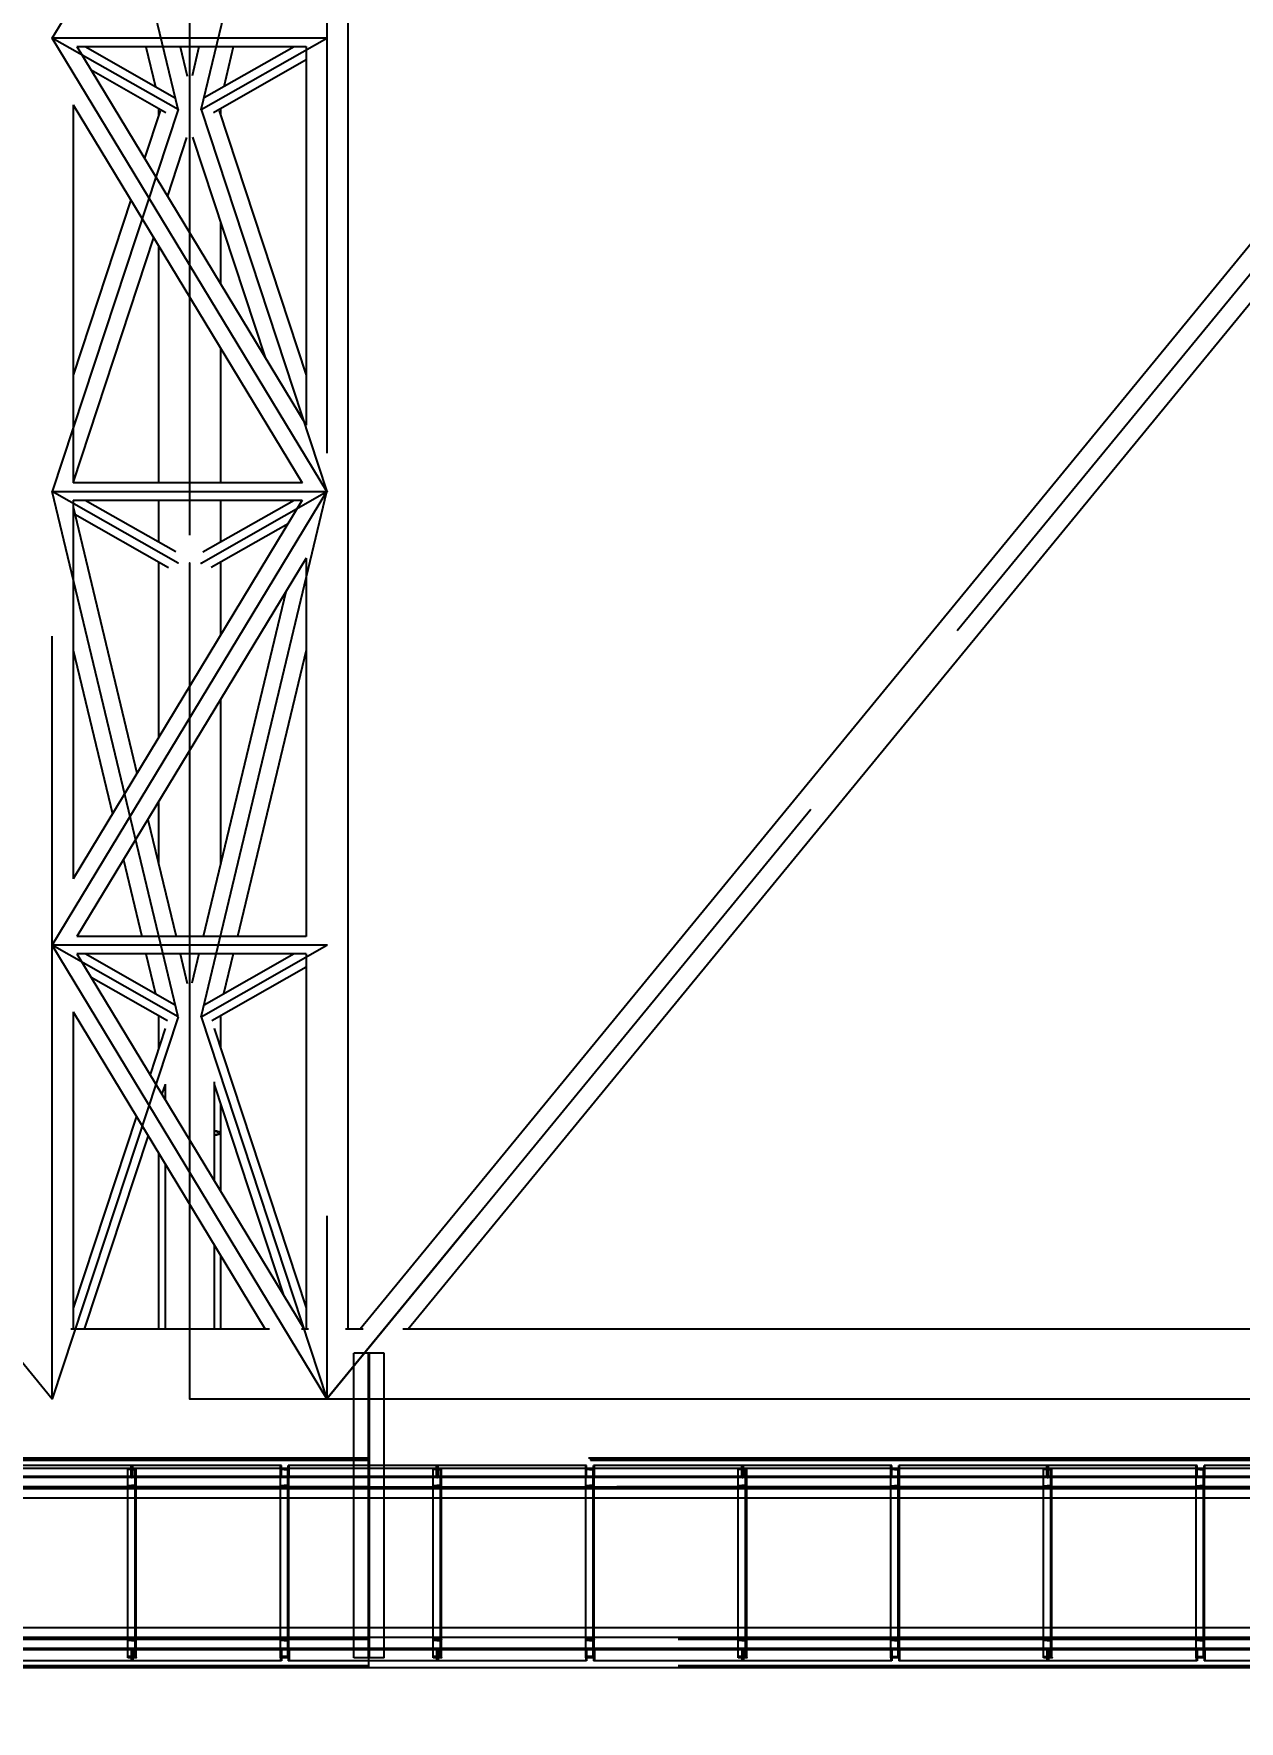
# Model space of a CAD drawing. Header units: millimetres. Extents: x 150209.93 to 150215.05, y 136675.65 to 136679.93.
# Drawn here: x 150212.2709 to 150212.4289, y 136678.7366 to 136678.9579 of the extents above; entities that cross this region are included whole.
import ezdxf

# ---------------------------------------------------------------- set-up
doc = ezdxf.new("R2010")
doc.units = ezdxf.units.MM
doc.header["$LTSCALE"] = 0.25
for name, pattern in [('CENTER', [50.8, 31.75, -6.35, 6.35, -6.35]), ('XKITLINE00', [0]), ('XKITLINE02', [4, 2, -2]), ('XKITLINE03', [6, 3, -1, 1, -1])]:
    doc.linetypes.add(name, pattern=pattern)
doc.styles.add('ROMANS', font='romans.shx')
doc.dimstyles.new('MD300', dxfattribs={"dimtxt": 2.5, "dimasz": 2.5, "dimexe": 1, "dimexo": 1, "dimgap": 0.5, "dimtad": 1, "dimdec": 1, "dimlfac": 50, "dimrnd": 0.5, "dimdsep": 46, "dimtxsty": 'ROMANS', "dimcen": 1, "dimclrd": 146, "dimclre": 146, "dimclrt": 30, "dimadec": 1, "dimazin": 2, "dimtfac": 1, "dimtdec": 1, "dimtmove": 0, "dimatfit": 1, "dimfxl": 1, "dimtolj": 1, "dimtzin": 0, "dimlwd": -1, "dimlwe": -1, "dimarcsym": 0})

# ---------------------------------------------------------------- blocks, each defined once
blk = doc.blocks.new('çatıı')
at = {"color": 8, "linetype": 'CENTER'}
for p, q in [((15265, 17520), (16725, 15740.3)), ((16725, 16632.2), (16905, 16929.1)), ((16807.5, 16585.3), (16725, 16929.1)), ((16822.5, 16585.3), (16905, 16929.1)), ((16725, 15740.3), (16725, 16860.1)), ((16905, 16860.1), (16905, 15740.3)), ((16815, 16806.3), (16815, 15914.4)), ((16905, 16334.9), (16725, 16632.2)), ((16905, 16632.2), (16725, 16632.2)), ((16807.5, 16585.3), (16725, 16632.2)), ((16822.5, 16585.3), (16905, 16632.2)), ((16905, 15740.3), (17635, 16630.1)), ((17635, 16630.1), (16905, 15740.3)), ((16807.5, 16585.3), (16725, 16334.9)), ((16822.5, 16585.3), (16905, 16334.9)), ((16725, 16037.6), (16905, 16334.9)), ((16725, 16334.9), (16905, 16334.9)), ((16807.5, 15990.7), (16725, 16334.9)), ((16807.5, 16288), (16725, 16334.9)), ((16822.5, 15990.7), (16905, 16334.9)), ((16822.5, 16288), (16905, 16334.9)), ((16815, 16288), (16815, 15740.3)), ((16905, 15740.3), (16725, 16037.6)), ((16905, 16037.6), (16725, 16037.6)), ((16807.5, 15990.7), (16725, 16037.6)), ((16822.5, 15990.7), (16905, 16037.6)), ((16807.5, 15990.7), (16725, 15740.3)), ((16815, 15990.7), (16815, 15740.3)), ((16822.5, 15990.7), (16905, 15740.3)), ((14995, 15740.3), (17635, 15740.3)), ((15025, 15740.3), (17635, 15740.3)), ((15995, 15740.3), (16815, 15740.3)), ((16815, 15740.3), (17635, 15740.3))]:
    blk.add_line(p, q, dxfattribs=at)
at = {"color": 8, "linetype": 'XKITLINE00'}
for p, q in [((16918.6, 16860.1), (16918.6, 15786)), ((16741.1, 16626.6), (16891.3, 16378.5)), ((16891.3, 16626.5), (16741.2, 16626.5)), ((16805.2, 16593.1), (16746.6, 16626.5)), ((16786.3, 16626.5), (16792.6, 16600.3)), ((16808.9, 16626.5), (16813.5, 16607.3)), ((16821.1, 16626.5), (16816.6, 16607.4)), ((16883.4, 16626.5), (16824.5, 16593)), ((16843.6, 16626.5), (16837.4, 16600.3)), ((16891.3, 16626.6), (16891.3, 16378.5)), ((17619.5, 16630.5), (16926.7, 15786)), ((17619.5, 16630.5), (16926.7, 15786)), ((16891.3, 16617.9), (16830.6, 16583.3)), ((16799.5, 16583.2), (16750.5, 16611.1)), ((17635, 16610.9), (16958.2, 15786)), ((17635, 16610.9), (16958.2, 15786)), ((16738.6, 16588.5), (16888.8, 16340.6)), ((16738.6, 16588.5), (16738.6, 16340.6)), ((16795.8, 16584.6), (16785.5, 16553.4)), ((16794.7, 16586), (16794.7, 16581.4)), ((16834.3, 16584.5), (16891.3, 16411.3)), ((16835.3, 16586), (16835.3, 16581.4)), ((16813, 16567), (16800.4, 16528.7)), ((16816.9, 16567.2), (16864.5, 16422.9)), ((16776.5, 16526.1), (16738.6, 16411.3)), ((16835.3, 16511.4), (16835.3, 16471.1)), ((16791.4, 16501.4), (16738.6, 16341.3)), ((16794.7, 16496), (16794.7, 16340.6)), ((16835.3, 16428.9), (16835.3, 16340.6)), ((16888.9, 16340.6), (16738.6, 16340.6)), ((16888.8, 16329.3), (16738.6, 16081.2)), ((16738.6, 16329.3), (16738.6, 16081.2)), ((16888.8, 16329.2), (16738.6, 16329.2)), ((16806, 16295.4), (16746.5, 16329.2)), ((16794.7, 16329.2), (16794.7, 16301.8)), ((16883.4, 16329.2), (16823.6, 16295.2)), ((16835.3, 16329.2), (16835.3, 16301.8)), ((16738.6, 16324.9), (16780.5, 16150.3)), ((16801.2, 16285), (16739.8, 16319.9)), ((16879.5, 16313.8), (16829.1, 16285.2)), ((16891.3, 16291.2), (16741.2, 16043.3)), ((16794.7, 16288.7), (16794.7, 16173.8)), ((16835.3, 16288.7), (16835.3, 16240.8)), ((16891.3, 16291.2), (16891.3, 16043.3)), ((16878, 16269.2), (16823.8, 16043.3)), ((16738.6, 16230.9), (16764.4, 16123.7)), ((16891.3, 16230.9), (16846.4, 16043.3)), ((16835.3, 16198.7), (16835.3, 16091.1)), ((16794.7, 16131.6), (16794.7, 16091)), ((16787.7, 16120.1), (16806.1, 16043.3)), ((16771.6, 16093.5), (16783.6, 16043.3)), ((16891.4, 16043.3), (16741.1, 16043.3)), ((16741.1, 16032), (16890.1, 15786)), ((16891.3, 16031.9), (16741.2, 16031.9)), ((16805.2, 15998.5), (16746.6, 16031.9)), ((16786.4, 16031.9), (16792.6, 16005.7)), ((16808.9, 16031.9), (16813.5, 16012.5)), ((16821.1, 16031.9), (16816.5, 16012.7)), ((16883.4, 16031.9), (16824.6, 15998.4)), ((16843.6, 16031.9), (16837.3, 16005.7)), ((16891.3, 16032), (16891.3, 15786)), ((16891.3, 16023.3), (16829.5, 15988.1)), ((16800.6, 15988), (16750.5, 16016.5)), ((16738.6, 15993.9), (16864.6, 15786)), ((16738.6, 15993.9), (16738.6, 15786)), ((16794.7, 15991.4), (16794.7, 15969.9)), ((16835.3, 15991.4), (16835.3, 15970)), ((16799, 15983), (16789.1, 15952.8)), ((16831, 15983), (16891.3, 15799.9)), ((16831.1, 15983.1), (16831.1, 15982.7)), ((16798.9, 15946.4), (16796.8, 15940.1)), ((16798.9, 15946.6), (16798.9, 15936.6)), ((16831.1, 15948.1), (16831.1, 15883.4)), ((16831.1, 15946.3), (16876.6, 15808.3)), ((16835.3, 15933.6), (16835.3, 15914.4)), ((16780.1, 15925.5), (16738.6, 15799.8)), ((16787.8, 15912.8), (16746, 15786)), ((16832.6, 15915.8), (16831.1, 15916)), ((16831.6, 15915.7), (16831.1, 15915.8)), ((16831.6, 15913.1), (16831.1, 15913)), ((16832.6, 15913), (16831.1, 15912.8)), ((16833, 15915.3), (16831.6, 15915.7)), ((16833, 15913.5), (16831.6, 15913.1)), ((16834.1, 15915.3), (16832.6, 15915.8)), ((16834.1, 15913.5), (16832.6, 15913)), ((16833.8, 15914.8), (16833, 15915.3)), ((16833.8, 15914), (16833, 15913.5)), ((16833.8, 15914.8), (16834.1, 15914.4)), ((16834.1, 15914.4), (16833.8, 15914)), ((16835, 15914.9), (16834.1, 15915.3)), ((16835, 15913.9), (16834.1, 15913.5)), ((16835, 15914.9), (16835.3, 15914.4)), ((16835.3, 15914.4), (16835, 15913.9)), ((16835.3, 15914.4), (16835.3, 15876.5)), ((16794.7, 15901.4), (16794.7, 15786)), ((16798.9, 15894.5), (16798.9, 15786)), ((16831.1, 15841.2), (16831.1, 15786)), ((16835.3, 15834.3), (16835.3, 15786)), ((16867.3, 15786), (16737.2, 15786)), ((16892.8, 15786), (16888.3, 15786)), ((16928.6, 15786), (16917.2, 15786)), ((17635, 15786), (16954.6, 15786)), ((17635, 15694.6), (14995, 15694.6))]:
    blk.add_line(p, q, dxfattribs=at)
at = {"color": 116, "linetype": 'XKITLINE02', "true_color": 0x136734}
for p, q in [((16942.5, 15770.3), (16922.5, 15770.3)), ((16922.5, 15675.1), (16922.5, 15770.3)), ((16932.2, 15570.6), (16932.2, 15770.3)), ((16932.8, 15570.6), (16932.8, 15770.3)), ((16942.5, 15570.6), (16942.5, 15770.3)), ((16932.5, 15701.3), (16332.5, 15701.3)), ((16932.5, 15700.4), (16332.5, 15700.4)), ((16932.5, 15699.9), (16332.5, 15699.9)), ((16777.2, 15696.6), (16679.6, 15696.6)), ((16776.7, 15689.4), (16776.7, 15696.6)), ((16875.1, 15696.6), (16777.2, 15696.6)), ((16777.2, 15688.6), (16777.2, 15696.6)), ((16777.2, 15688.6), (16777.2, 15696.6)), ((16777.8, 15689.4), (16777.8, 15696.6)), ((16874.5, 15688.6), (16874.5, 15696.6)), ((16875.1, 15689.4), (16875.1, 15696.6)), ((16977.2, 15696.6), (16879.6, 15696.6)), ((16879.6, 15689.4), (16879.6, 15696.6)), ((16880.2, 15688.6), (16880.2, 15696.6)), ((16932.5, 15694.6), (16932.5, 15701.3)), ((16932.5, 15694.6), (16932.5, 15701.3)), ((17576.3, 15701.3), (16932.5, 15701.3)), ((17577.2, 15700.4), (16932.5, 15700.4)), ((17577.7, 15699.9), (16932.5, 15699.9)), ((16976.7, 15689.4), (16976.7, 15696.6)), ((16977.2, 15688.6), (16977.2, 15696.6)), ((17075.1, 15696.6), (16977.2, 15696.6)), ((16977.2, 15688.6), (16977.2, 15696.6)), ((16977.8, 15689.4), (16977.8, 15696.6)), ((17074.5, 15688.6), (17074.5, 15696.6)), ((17075.1, 15689.4), (17075.1, 15696.6)), ((17177.2, 15696.6), (17079.6, 15696.6)), ((17079.6, 15689.4), (17079.6, 15696.6)), ((17080.2, 15688.6), (17080.2, 15696.6)), ((17176.7, 15689.4), (17176.7, 15696.6)), ((17275.1, 15696.6), (17177.2, 15696.6)), ((17177.2, 15688.6), (17177.2, 15696.6)), ((17177.2, 15688.6), (17177.2, 15696.6)), ((17177.8, 15689.4), (17177.8, 15696.6)), ((17274.5, 15688.6), (17274.5, 15696.6)), ((17275.1, 15689.4), (17275.1, 15696.6)), ((17377.2, 15696.6), (17279.6, 15696.6)), ((17279.6, 15689.4), (17279.6, 15696.6)), ((17280.2, 15688.6), (17280.2, 15696.6)), ((17376.7, 15689.4), (17376.7, 15696.6)), ((17475.1, 15696.6), (17377.2, 15696.6)), ((17377.2, 15688.6), (17377.2, 15696.6)), ((17377.2, 15688.6), (17377.2, 15696.6)), ((17377.8, 15689.4), (17377.8, 15696.6)), ((17474.5, 15688.6), (17474.5, 15696.6)), ((17475.1, 15689.4), (17475.1, 15696.6)), ((17577.2, 15696.6), (17479.6, 15696.6)), ((17479.6, 15689.4), (17479.6, 15696.6)), ((17480.2, 15688.6), (17480.2, 15696.6)), ((16776.7, 15689.4), (16674.3, 15689.4)), ((16777.2, 15688.6), (16674.3, 15688.6)), ((16771.4, 15689.4), (16771.4, 15688.6)), ((16780, 15694.6), (16774.5, 15694.6)), ((16774.5, 15693.9), (16774.5, 15694.6)), ((16774.5, 15570.6), (16774.5, 15694.6)), ((16780, 15694.6), (16774.5, 15694.6)), ((16779.3, 15693.5), (16774.5, 15693.9)), ((16880.3, 15688.6), (16777.2, 15688.6)), ((16780, 15688.6), (16777.2, 15688.6)), ((16880.3, 15689.4), (16777.8, 15689.4)), ((16779.3, 15570.6), (16779.3, 15694.6)), ((16779.3, 15683.6), (16779.3, 15693.5)), ((16780, 15682.6), (16780, 15694.6)), ((16780, 15590.1), (16780, 15694.6)), ((16783, 15689.4), (16783, 15688.6)), ((16976.7, 15689.4), (16874.3, 15689.4)), ((16932.5, 15689.4), (16874.3, 15689.4)), ((16874.3, 15689.4), (16874.3, 15688.6)), ((16977.2, 15688.6), (16874.3, 15688.6)), ((16880, 15694.6), (16874.5, 15694.6)), ((16874.5, 15693.9), (16874.5, 15694.6)), ((16874.5, 15570.6), (16874.5, 15694.6)), ((16880, 15694.6), (16874.5, 15694.6)), ((16879.3, 15693.5), (16874.5, 15693.9)), ((16879.3, 15570.6), (16879.3, 15694.6)), ((16879.3, 15683.6), (16879.3, 15693.5)), ((16880, 15682.6), (16880, 15694.6)), ((16880, 15590.1), (16880, 15694.6)), ((16932.5, 15688.6), (16880.2, 15688.6)), ((16880.3, 15689.4), (16880.3, 15688.6)), ((16971.4, 15689.4), (16971.4, 15688.6)), ((16974.5, 15570.6), (16974.5, 15694.6)), ((16980, 15694.6), (16974.5, 15694.6)), ((16980, 15694.6), (16974.5, 15694.6)), ((16974.5, 15693.9), (16974.5, 15694.6)), ((16979.3, 15693.5), (16974.5, 15693.9)), ((17080.3, 15688.6), (16977.2, 15688.6)), ((16980, 15688.6), (16977.2, 15688.6)), ((17080.3, 15689.4), (16977.8, 15689.4)), ((16979.3, 15570.6), (16979.3, 15694.6)), ((16979.3, 15683.6), (16979.3, 15693.5)), ((16980, 15570.6), (16980, 15694.6)), ((16980, 15682.6), (16980, 15694.6)), ((16983, 15689.4), (16983, 15688.6)), ((17176.7, 15689.4), (17074.3, 15689.4)), ((17074.3, 15689.4), (17074.3, 15688.6)), ((17177.2, 15688.6), (17074.3, 15688.6)), ((17074.5, 15570.6), (17074.5, 15694.6)), ((17080, 15694.6), (17074.5, 15694.6)), ((17080, 15694.6), (17074.5, 15694.6)), ((17074.5, 15693.9), (17074.5, 15694.6)), ((17079.3, 15693.5), (17074.5, 15693.9)), ((17079.3, 15570.6), (17079.3, 15694.6)), ((17079.3, 15683.6), (17079.3, 15693.5)), ((17080, 15570.6), (17080, 15694.6)), ((17080, 15682.6), (17080, 15694.6)), ((17080.3, 15689.4), (17080.3, 15688.6)), ((17171.4, 15689.4), (17171.4, 15688.6)), ((17174.5, 15570.6), (17174.5, 15694.6)), ((17180, 15694.6), (17174.5, 15694.6)), ((17180, 15694.6), (17174.5, 15694.6)), ((17174.5, 15693.9), (17174.5, 15694.6)), ((17179.3, 15693.5), (17174.5, 15693.9)), ((17280.3, 15688.6), (17177.2, 15688.6)), ((17180, 15688.6), (17177.2, 15688.6)), ((17280.3, 15689.4), (17177.8, 15689.4)), ((17179.3, 15570.6), (17179.3, 15694.6)), ((17179.3, 15683.6), (17179.3, 15693.5)), ((17180, 15570.6), (17180, 15694.6)), ((17180, 15682.6), (17180, 15694.6)), ((17183, 15689.4), (17183, 15688.6)), ((17376.7, 15689.4), (17274.3, 15689.4)), ((17274.3, 15689.4), (17274.3, 15688.6)), ((17377.2, 15688.6), (17274.3, 15688.6)), ((17274.5, 15570.6), (17274.5, 15694.6)), ((17280, 15694.6), (17274.5, 15694.6)), ((17280, 15694.6), (17274.5, 15694.6)), ((17274.5, 15693.9), (17274.5, 15694.6)), ((17279.3, 15693.5), (17274.5, 15693.9)), ((17279.3, 15570.6), (17279.3, 15694.6)), ((17279.3, 15683.6), (17279.3, 15693.5)), ((17280, 15570.6), (17280, 15694.6)), ((17280, 15682.6), (17280, 15694.6)), ((17280.3, 15689.4), (17280.3, 15688.6)), ((17371.4, 15689.4), (17371.4, 15688.6)), ((17374.5, 15570.6), (17374.5, 15694.6)), ((17380, 15694.6), (17374.5, 15694.6)), ((17380, 15694.6), (17374.5, 15694.6)), ((17374.5, 15693.9), (17374.5, 15694.6)), ((17379.3, 15693.5), (17374.5, 15693.9)), ((17480.3, 15688.6), (17377.2, 15688.6)), ((17380, 15688.6), (17377.2, 15688.6)), ((17480.3, 15689.4), (17377.8, 15689.4)), ((17379.3, 15570.6), (17379.3, 15694.6)), ((17379.3, 15683.6), (17379.3, 15693.5)), ((17380, 15570.6), (17380, 15694.6)), ((17380, 15682.6), (17380, 15694.6)), ((17383, 15689.4), (17383, 15688.6)), ((17576.7, 15689.4), (17474.3, 15689.4)), ((17474.3, 15689.4), (17474.3, 15688.6)), ((17577.2, 15688.6), (17474.3, 15688.6)), ((17474.5, 15570.6), (17474.5, 15694.6)), ((17480, 15694.6), (17474.5, 15694.6)), ((17480, 15694.6), (17474.5, 15694.6)), ((17474.5, 15693.9), (17474.5, 15694.6)), ((17479.3, 15693.5), (17474.5, 15693.9)), ((17479.3, 15570.6), (17479.3, 15694.6)), ((17479.3, 15683.6), (17479.3, 15693.5)), ((17480, 15570.6), (17480, 15694.6)), ((17480, 15682.6), (17480, 15694.6)), ((17480.3, 15689.4), (17480.3, 15688.6)), ((16932.5, 15682.6), (16332.5, 15682.6)), ((16932.5, 15682.6), (16332.5, 15682.6)), ((16932.5, 15682.1), (16332.5, 15682.1)), ((16932.5, 15681.7), (16332.5, 15681.7)), ((16779.3, 15683.6), (16774.5, 15683.3)), ((16774.5, 15682.6), (16774.5, 15683.3)), ((16780, 15682.6), (16774.5, 15682.6)), ((16879.3, 15683.6), (16874.5, 15683.3)), ((16874.5, 15682.6), (16874.5, 15683.3)), ((16880, 15682.6), (16874.5, 15682.6)), ((16932.5, 15681.3), (16932.5, 15682.6)), ((16932.5, 15681.3), (16932.5, 15682.6)), ((17596.3, 15682.6), (16932.5, 15682.6)), ((17594.9, 15682.6), (16932.5, 15682.6)), ((17595.5, 15682.1), (16932.5, 15682.1)), ((17635, 15681.7), (16932.5, 15681.7)), ((16979.3, 15683.6), (16974.5, 15683.3)), ((16974.5, 15682.6), (16974.5, 15683.3)), ((16980, 15682.6), (16974.5, 15682.6)), ((17079.3, 15683.6), (17074.5, 15683.3)), ((17074.5, 15682.6), (17074.5, 15683.3)), ((17080, 15682.6), (17074.5, 15682.6)), ((17179.3, 15683.6), (17174.5, 15683.3)), ((17174.5, 15682.6), (17174.5, 15683.3)), ((17180, 15682.6), (17174.5, 15682.6)), ((17274.5, 15683.3), (17279.3, 15683.6)), ((17274.5, 15682.6), (17274.5, 15683.3)), ((17280, 15682.6), (17274.5, 15682.6)), ((17374.5, 15683.3), (17379.3, 15683.6)), ((17374.5, 15682.6), (17374.5, 15683.3)), ((17380, 15682.6), (17374.5, 15682.6)), ((17474.5, 15683.3), (17479.3, 15683.6)), ((17474.5, 15682.6), (17474.5, 15683.3)), ((17480, 15682.6), (17474.5, 15682.6)), ((16774.5, 15570.6), (16774.5, 15590.1)), ((16780, 15570.6), (16780, 15590.1)), ((16874.5, 15570.6), (16874.5, 15590.1)), ((16880, 15570.6), (16880, 15590.1)), ((16922.5, 15570.6), (16922.5, 15590.1)), ((16942.5, 15570.6), (16942.5, 15590.1)), ((16974.5, 15570.6), (16974.5, 15590.1)), ((16980, 15570.6), (16980, 15590.1)), ((17074.5, 15570.6), (17074.5, 15590.1)), ((17080, 15570.6), (17080, 15590.1)), ((17174.5, 15570.6), (17174.5, 15590.1)), ((17180, 15570.6), (17180, 15590.1)), ((17274.5, 15570.6), (17274.5, 15590.1)), ((17280, 15570.6), (17280, 15590.1)), ((17374.5, 15570.6), (17374.5, 15590.1)), ((17380, 15570.6), (17380, 15590.1)), ((17474.5, 15570.6), (17474.5, 15590.1)), ((17480, 15570.6), (17480, 15590.1)), ((16932.5, 15583.4), (16332.5, 15583.4)), ((16932.5, 15583), (16332.5, 15583)), ((16932.5, 15582.6), (16332.5, 15582.6)), ((16932.5, 15582.5), (16332.5, 15582.5)), ((16777.2, 15576.6), (16674.3, 15576.6)), ((16776.7, 15575.8), (16674.3, 15575.8)), ((16771.4, 15576.6), (16771.4, 15575.8)), ((16780, 15582.6), (16774.5, 15582.6)), ((16774.5, 15581.9), (16774.5, 15582.6)), ((16779.3, 15581.5), (16774.5, 15581.9)), ((16776.7, 15575.8), (16776.7, 15568.6)), ((16880.3, 15576.6), (16777.2, 15576.6)), ((16777.2, 15568.6), (16777.2, 15576.6)), ((16777.2, 15568.6), (16777.2, 15576.6)), ((16880.3, 15575.8), (16777.8, 15575.8)), ((16777.8, 15575.8), (16777.8, 15568.6)), ((16779.3, 15571.6), (16779.3, 15581.5)), ((16780, 15570.6), (16780, 15582.6)), ((16783, 15576.6), (16783, 15575.8)), ((16977.2, 15576.6), (16874.3, 15576.6)), ((16874.3, 15576.6), (16874.3, 15575.8)), ((16976.7, 15575.8), (16874.3, 15575.8)), ((16880, 15582.6), (16874.5, 15582.6)), ((16874.5, 15581.9), (16874.5, 15582.6)), ((16879.3, 15581.5), (16874.5, 15581.9)), ((16874.5, 15576.6), (16874.5, 15568.6)), ((16875.1, 15575.8), (16875.1, 15568.6)), ((16879.3, 15571.6), (16879.3, 15581.5)), ((16879.6, 15575.8), (16879.6, 15568.6)), ((16880, 15570.6), (16880, 15582.6)), ((16880.2, 15576.6), (16880.2, 15568.6)), ((16880.3, 15576.6), (16880.3, 15575.8)), ((16932.5, 15582.6), (16932.5, 15583.9)), ((16932.5, 15582.6), (16932.5, 15583.9)), ((17635, 15583.4), (16932.5, 15583.4)), ((17635, 15583), (16932.5, 15583)), ((17635, 15582.6), (16932.5, 15582.6)), ((17635, 15582.5), (16932.5, 15582.5)), ((16971.4, 15576.6), (16971.4, 15575.8)), ((16980, 15582.6), (16974.5, 15582.6)), ((16974.5, 15581.9), (16974.5, 15582.6)), ((16979.3, 15581.5), (16974.5, 15581.9)), ((16976.7, 15575.8), (16976.7, 15568.6)), ((16977.2, 15568.6), (16977.2, 15576.6)), ((17080.3, 15576.6), (16977.2, 15576.6)), ((16977.2, 15568.6), (16977.2, 15576.6)), ((17080.3, 15575.8), (16977.8, 15575.8)), ((16977.8, 15575.8), (16977.8, 15568.6)), ((16979.3, 15571.6), (16979.3, 15581.5)), ((16980, 15570.6), (16980, 15582.6)), ((16983, 15576.6), (16983, 15575.8)), ((17177.2, 15576.6), (17074.3, 15576.6)), ((17074.3, 15576.6), (17074.3, 15575.8)), ((17176.7, 15575.8), (17074.3, 15575.8)), ((17080, 15582.6), (17074.5, 15582.6)), ((17074.5, 15581.9), (17074.5, 15582.6)), ((17079.3, 15581.5), (17074.5, 15581.9)), ((17074.5, 15576.6), (17074.5, 15568.6)), ((17075.1, 15575.8), (17075.1, 15568.6)), ((17079.3, 15571.6), (17079.3, 15581.5)), ((17079.6, 15575.8), (17079.6, 15568.6)), ((17080, 15570.6), (17080, 15582.6)), ((17080.2, 15576.6), (17080.2, 15568.6)), ((17080.3, 15576.6), (17080.3, 15575.8)), ((17171.4, 15576.6), (17171.4, 15575.8)), ((17180, 15582.6), (17174.5, 15582.6)), ((17174.5, 15581.9), (17174.5, 15582.6)), ((17179.3, 15581.5), (17174.5, 15581.9)), ((17176.7, 15575.8), (17176.7, 15568.6)), ((17280.3, 15576.6), (17177.2, 15576.6)), ((17177.2, 15568.6), (17177.2, 15576.6)), ((17177.2, 15568.6), (17177.2, 15576.6)), ((17280.3, 15575.8), (17177.8, 15575.8)), ((17177.8, 15575.8), (17177.8, 15568.6)), ((17179.3, 15571.6), (17179.3, 15581.5)), ((17180, 15570.6), (17180, 15582.6)), ((17183, 15576.6), (17183, 15575.8)), ((17377.2, 15576.6), (17274.3, 15576.6)), ((17274.3, 15576.6), (17274.3, 15575.8)), ((17376.7, 15575.8), (17274.3, 15575.8)), ((17280, 15582.6), (17274.5, 15582.6)), ((17274.5, 15581.9), (17274.5, 15582.6)), ((17279.3, 15581.5), (17274.5, 15581.9)), ((17274.5, 15576.6), (17274.5, 15568.6)), ((17275.1, 15575.8), (17275.1, 15568.6)), ((17279.3, 15571.6), (17279.3, 15581.5)), ((17279.6, 15575.8), (17279.6, 15568.6)), ((17280, 15570.6), (17280, 15582.6)), ((17280.2, 15576.6), (17280.2, 15568.6)), ((17280.3, 15576.6), (17280.3, 15575.8)), ((17371.4, 15576.6), (17371.4, 15575.8)), ((17380, 15582.6), (17374.5, 15582.6)), ((17374.5, 15581.9), (17374.5, 15582.6)), ((17379.3, 15581.5), (17374.5, 15581.9)), ((17376.7, 15575.8), (17376.7, 15568.6)), ((17377.2, 15568.6), (17377.2, 15576.6)), ((17480.3, 15576.6), (17377.2, 15576.6)), ((17377.2, 15568.6), (17377.2, 15576.6)), ((17480.3, 15575.8), (17377.8, 15575.8)), ((17377.8, 15575.8), (17377.8, 15568.6)), ((17379.3, 15571.6), (17379.3, 15581.5)), ((17380, 15570.6), (17380, 15582.6)), ((17383, 15576.6), (17383, 15575.8)), ((17577.2, 15576.6), (17474.3, 15576.6)), ((17474.3, 15576.6), (17474.3, 15575.8)), ((17576.7, 15575.8), (17474.3, 15575.8)), ((17480, 15582.6), (17474.5, 15582.6)), ((17474.5, 15581.9), (17474.5, 15582.6)), ((17479.3, 15581.5), (17474.5, 15581.9)), ((17474.5, 15576.6), (17474.5, 15568.6)), ((17475.1, 15575.8), (17475.1, 15568.6)), ((17479.3, 15571.6), (17479.3, 15581.5)), ((17479.6, 15575.8), (17479.6, 15568.6)), ((17480, 15570.6), (17480, 15582.6)), ((17480.2, 15576.6), (17480.2, 15568.6)), ((17480.3, 15576.6), (17480.3, 15575.8)), ((16932.5, 15565.3), (16332.5, 15565.3)), ((16932.5, 15564.7), (16332.5, 15564.7)), ((16777.2, 15568.6), (16679.6, 15568.6)), ((16779.3, 15571.6), (16774.5, 15571.3)), ((16774.5, 15570.6), (16774.5, 15571.3)), ((16780, 15570.6), (16774.5, 15570.6)), ((16780, 15570.6), (16774.5, 15570.6)), ((16875.1, 15568.6), (16777.2, 15568.6)), ((16879.3, 15571.6), (16874.5, 15571.3)), ((16874.5, 15570.6), (16874.5, 15571.3)), ((16880, 15570.6), (16874.5, 15570.6)), ((16880, 15570.6), (16874.5, 15570.6)), ((16977.2, 15568.6), (16879.6, 15568.6)), ((16942.5, 15570.6), (16922.5, 15570.6)), ((17635, 15565.3), (16932.5, 15565.3)), ((17635, 15564.7), (16932.5, 15564.7)), ((16979.3, 15571.6), (16974.5, 15571.3)), ((16974.5, 15570.6), (16974.5, 15571.3)), ((16980, 15570.6), (16974.5, 15570.6)), ((16980, 15570.6), (16974.5, 15570.6)), ((17075.1, 15568.6), (16977.2, 15568.6)), ((17079.3, 15571.6), (17074.5, 15571.3)), ((17074.5, 15570.6), (17074.5, 15571.3)), ((17080, 15570.6), (17074.5, 15570.6)), ((17080, 15570.6), (17074.5, 15570.6)), ((17177.2, 15568.6), (17079.6, 15568.6)), ((17179.3, 15571.6), (17174.5, 15571.3)), ((17174.5, 15570.6), (17174.5, 15571.3)), ((17180, 15570.6), (17174.5, 15570.6)), ((17180, 15570.6), (17174.5, 15570.6)), ((17275.1, 15568.6), (17177.2, 15568.6)), ((17274.5, 15571.3), (17279.3, 15571.6)), ((17274.5, 15570.6), (17274.5, 15571.3)), ((17280, 15570.6), (17274.5, 15570.6)), ((17280, 15570.6), (17274.5, 15570.6)), ((17377.2, 15568.6), (17279.6, 15568.6)), ((17374.5, 15571.3), (17379.3, 15571.6)), ((17374.5, 15570.6), (17374.5, 15571.3)), ((17380, 15570.6), (17374.5, 15570.6)), ((17380, 15570.6), (17374.5, 15570.6)), ((17475.1, 15568.6), (17377.2, 15568.6)), ((17474.5, 15571.3), (17479.3, 15571.6)), ((17474.5, 15570.6), (17474.5, 15571.3)), ((17480, 15570.6), (17474.5, 15570.6)), ((17480, 15570.6), (17474.5, 15570.6)), ((17577.2, 15568.6), (17479.6, 15568.6))]:
    blk.add_line(p, q, dxfattribs=at)
at = {"color": 1, "linetype": 'XKITLINE03'}
for p, q in [((16932.5, 15770.3), (16932.5, 15570.6)), ((16932.5, 15688.6), (16332.5, 15688.6)), ((16777.2, 15688.6), (16680.2, 15688.6)), ((16874.5, 15688.6), (16777.2, 15688.6)), ((16780, 15570.6), (16780, 15694.6)), ((16880, 15570.6), (16880, 15694.6)), ((16977.2, 15688.6), (16880.2, 15688.6)), ((17635, 15688.6), (16932.5, 15688.6)), ((17074.5, 15688.6), (16977.2, 15688.6)), ((16980, 15570.6), (16980, 15694.6)), ((17080, 15570.6), (17080, 15694.6)), ((17177.2, 15688.6), (17080.2, 15688.6)), ((17274.5, 15688.6), (17177.2, 15688.6)), ((17180, 15570.6), (17180, 15694.6)), ((17280, 15570.6), (17280, 15694.6)), ((17377.2, 15688.6), (17280.2, 15688.6)), ((17474.5, 15688.6), (17377.2, 15688.6)), ((17380, 15570.6), (17380, 15694.6)), ((17480, 15570.6), (17480, 15694.6)), ((17577.2, 15688.6), (17480.2, 15688.6)), ((16332.5, 15682.6), (16932.5, 15682.6)), ((16932.5, 15682.6), (17635, 15682.6)), ((16932.5, 15582.6), (16332.5, 15582.6)), ((16932.5, 15576.6), (16332.5, 15576.6)), ((16680.2, 15576.6), (16777.2, 15576.6)), ((16777.2, 15576.6), (16874.5, 15576.6)), ((16880.2, 15576.6), (16977.2, 15576.6)), ((17635, 15582.6), (16932.5, 15582.6)), ((17635, 15576.6), (16932.5, 15576.6)), ((16977.2, 15576.6), (17074.5, 15576.6)), ((17080.2, 15576.6), (17177.2, 15576.6)), ((17177.2, 15576.6), (17274.5, 15576.6)), ((17280.2, 15576.6), (17377.2, 15576.6)), ((17377.2, 15576.6), (17474.5, 15576.6)), ((17480.2, 15576.6), (17577.2, 15576.6))]:
    blk.add_line(p, q, dxfattribs=at)
at = {"color": 7, "linetype": 'XKITLINE00'}
for p, q in [((16932.5, 15681.3), (16932.5, 15694.6)), ((16932.5, 15681.3), (16932.5, 15694.6)), ((16932.5, 15681.3), (16332.5, 15681.3)), ((16932.5, 15675.1), (16332.5, 15675.1)), ((16774.5, 15590.1), (16774.5, 15675.1)), ((16780, 15590.1), (16780, 15675.1)), ((16874.5, 15590.1), (16874.5, 15675.1)), ((16880, 15590.1), (16880, 15675.1)), ((16922.5, 15590.1), (16922.5, 15675.1)), ((16932.5, 15675.1), (16932.5, 15681.3)), ((16932.5, 15675.1), (16932.5, 15681.3)), ((17596.3, 15681.3), (16932.5, 15681.3)), ((17635, 15675.1), (16932.5, 15675.1)), ((16942.5, 15590.1), (16942.5, 15675.1)), ((16974.5, 15590.1), (16974.5, 15675.1)), ((16980, 15590.1), (16980, 15675.1)), ((17074.5, 15590.1), (17074.5, 15675.1)), ((17080, 15590.1), (17080, 15675.1)), ((17174.5, 15590.1), (17174.5, 15675.1)), ((17180, 15590.1), (17180, 15675.1)), ((17274.5, 15590.1), (17274.5, 15675.1)), ((17280, 15590.1), (17280, 15675.1)), ((17374.5, 15590.1), (17374.5, 15675.1)), ((17380, 15590.1), (17380, 15675.1)), ((17474.5, 15590.1), (17474.5, 15675.1)), ((17480, 15590.1), (17480, 15675.1)), ((16932.5, 15590.1), (16332.5, 15590.1)), ((16932.5, 15583.9), (16932.5, 15590.1)), ((17635, 15590.1), (16932.5, 15590.1)), ((16932.5, 15583.9), (16932.5, 15590.1)), ((16932.5, 15583.9), (16332.5, 15583.9)), ((16932.5, 15563.9), (16932.5, 15583.9)), ((16932.5, 15563.9), (16932.5, 15583.9)), ((17635, 15583.9), (16932.5, 15583.9)), ((16932.5, 15563.9), (16332.5, 15563.9)), ((17635, 15563.9), (16932.5, 15563.9))]:
    blk.add_line(p, q, dxfattribs=at)
at = {"color": 8, "linetype": 'XKITLINE00'}
for centre in [(16725, 16632.2), (16725, 16632.2), (16725, 16632.2), (16725, 16632.2), (16905, 16632.2), (16905, 16632.2), (16807.5, 16585.3), (16807.5, 16585.3), (16807.5, 16585.3), (16822.5, 16585.3), (16822.5, 16585.3), (16822.5, 16585.3), (16725, 16334.9), (16725, 16334.9), (16725, 16334.9), (16725, 16334.9), (16905, 16334.9), (16905, 16334.9), (16905, 16334.9), (16905, 16334.9), (16905, 16334.9), (16905, 16334.9), (16807.5, 16288), (16815, 16288), (16822.5, 16288), (16725, 16037.6), (16725, 16037.6), (16725, 16037.6), (16725, 16037.6), (16905, 16037.6), (16905, 16037.6), (16807.5, 15990.7), (16807.5, 15990.7), (16807.5, 15990.7), (16815, 15990.7), (16822.5, 15990.7), (16822.5, 15990.7), (16822.5, 15990.7), (16815, 15914.4), (16725, 15740.3), (16725, 15740.3), (16725, 15740.3), (16815, 15740.3), (16815, 15740.3), (16815, 15740.3), (16815, 15740.3), (16905, 15740.3), (16905, 15740.3), (16905, 15740.3), (16905, 15740.3), (16905, 15740.3)]:
    blk.add_circle(centre, 0.05, dxfattribs=at)
at = {"color": 1, "linetype": 'XKITLINE00'}
for centre in [(16932.5, 15770.3), (16777.2, 15688.6), (16777.2, 15688.6), (16780, 15694.6), (16874.5, 15688.6), (16880, 15694.6), (16880.2, 15688.6), (16932.5, 15688.6), (16932.5, 15688.6), (16977.2, 15688.6), (16977.2, 15688.6), (16980, 15694.6), (17074.5, 15688.6), (17080, 15694.6), (17080.2, 15688.6), (17177.2, 15688.6), (17177.2, 15688.6), (17180, 15694.6), (17274.5, 15688.6), (17280, 15694.6), (17280.2, 15688.6), (17377.2, 15688.6), (17377.2, 15688.6), (17380, 15694.6), (17474.5, 15688.6), (17480, 15694.6), (17480.2, 15688.6), (16780, 15682.6), (16880, 15682.6), (16932.5, 15682.6), (16932.5, 15682.6), (16980, 15682.6), (17080, 15682.6), (17180, 15682.6), (17280, 15682.6), (17380, 15682.6), (17480, 15682.6), (16777.2, 15576.6), (16777.2, 15576.6), (16780, 15582.6), (16874.5, 15576.6), (16880, 15582.6), (16880.2, 15576.6), (16932.5, 15582.6), (16932.5, 15582.6), (16932.5, 15576.6), (16932.5, 15576.6), (16977.2, 15576.6), (16977.2, 15576.6), (16980, 15582.6), (17074.5, 15576.6), (17080, 15582.6), (17080.2, 15576.6), (17177.2, 15576.6), (17177.2, 15576.6), (17180, 15582.6), (17274.5, 15576.6), (17280, 15582.6), (17280.2, 15576.6), (17377.2, 15576.6), (17377.2, 15576.6), (17380, 15582.6), (17474.5, 15576.6), (17480, 15582.6), (17480.2, 15576.6), (16780, 15570.6), (16880, 15570.6), (16932.5, 15570.6), (16980, 15570.6), (17080, 15570.6), (17180, 15570.6), (17280, 15570.6), (17380, 15570.6), (17480, 15570.6)]:
    blk.add_circle(centre, 0.05, dxfattribs=at)
blk = doc.blocks.new('*D5')
at = {"color": 146, "transparency": 16777216}
for p, q in [((150212.11382, 136678.62533), (150212.80387, 136678.62476)), ((150212.08312, 136677.77998), (150212.08299, 136677.62536)), ((150212.83317, 136677.77936), (150212.83304, 136677.62474))]:
    blk.add_line(p, q, dxfattribs=at)
for points in [[(150212.11382, 136678.63033), (150212.11381, 136678.62033), (150212.08382, 136678.62536)], [(150212.80387, 136678.62976), (150212.80386, 136678.61976), (150212.83387, 136678.62474)]]:
    blk.add_solid(points, dxfattribs=at)
at = {"layer": 'DEFPOINTS', "color": 0, "transparency": 16777216}
for p in [(150212.08394, 136678.77998), (150212.83399, 136678.77936), (150212.83387, 136678.62474)]:
    blk.add_point(p, dxfattribs=at)
at = {"color": 30, "transparency": 16777216, "insert": (150212.45886, 136678.65005), "char_height": 0.03, "attachment_point": 5, "rotation": 359.9528, "style": 'ROMANS'}
blk.add_mtext('\\A1;37.5', dxfattribs=at)

msp = doc.modelspace()

# ---------------------------------------------------------------- block references
at = {"xscale": 0.0002000170049888334, "yscale": 0.0002000170049888334, "zscale": 0.0002000170049888334}
msp.add_blockref('çatıı', (150208.92807, 136675.63059), dxfattribs=at)

# ---------------------------------------------------------------- dimensions: what is measured, and where the dimension line sits
dim = msp.add_aligned_dim(p1=(150212.08394, 136678.77998), p2=(150212.83399, 136678.77936), distance=-0.15462, dimstyle='MD300', override={"dimtxt": 0.03, "dimasz": 0.03, "dimgap": 0.01})
dim.commit()
dim.dimension.update_dxf_attribs({"geometry": '*D5', "text_midpoint": (150212.45886, 136678.65005)})

doc.saveas('drawing.dxf')
